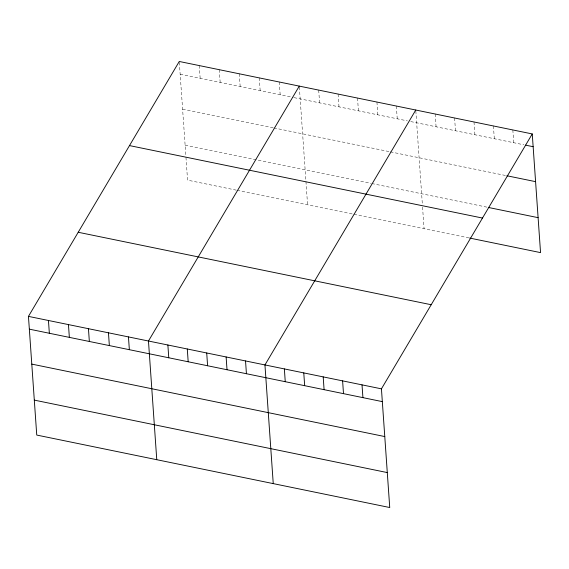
<?xml version="1.0" encoding="UTF-8"?>
<svg xmlns="http://www.w3.org/2000/svg" width="569" height="569" viewBox="0 0 569 569"><rect width="100%" height="100%" fill="white"/><g stroke="black" fill="none" stroke-linecap="round" stroke-linejoin="round"><path stroke-width="0.43" stroke-dasharray="2.85 2.13" d="M180.16 74.24L293.22 97.455M294.088 97.633L407.376 120.884M410.754 121.581L523.857 144.796M182.606 109.191L273.049 127.762M273.917 127.94L389.559 151.681M390.405 151.852L506.047 175.593M185.124 145.202L370.974 183.353M371.82 183.531L487.462 207.265M236.27 190.146L187.564 180.153L185.935 156.852M237.138 190.331L353.164 214.143M354.003 214.321L468.799 237.885M512.84 129.952L513.729 142.719M493.423 125.962L494.319 138.736M474.005 121.979L474.902 134.746M454.595 117.996L455.485 130.763M435.178 114.006L436.074 126.78M415.825 110.877L422.319 203.738M422.554 207.066L424.069 228.702M396.351 106.04L397.247 118.807M376.941 102.05L377.83 114.824M357.524 98.067L358.42 110.834M338.107 94.084L339.003 106.851M318.697 90.094L319.586 102.868M299.344 86.965L305.894 180.657M305.951 181.49L307.58 204.79M279.279 82.007L280.168 94.774M259.279 77.896L260.168 90.67M239.272 73.792L240.168 86.559M219.271 69.688L220.167 82.455M199.271 65.577L200.16 78.351M179.327 62.327L185.878 156.02"/><path stroke-width="0.85" d="M532.25 133.935L381.436 388.847L389.737 507.527L36.75 435.065L28.45 316.385L179.263 61.473L532.25 133.935L540.55 252.615L469.645 238.055M299.28 86.111L148.466 341.023L156.767 459.702M415.768 110.023L264.948 364.935L273.248 483.614M525.55 145.145L533.146 146.702M506.887 175.764L535.585 181.653M488.302 207.443L538.103 217.664M129.497 145.593L482.484 218.055M78.216 232.266L431.202 304.728M28.45 316.385L381.436 388.847M29.346 329.159L382.325 401.622M31.786 364.103L384.772 436.565M34.304 400.114L387.29 472.576M362.019 384.864L362.915 397.631M342.609 380.874L343.498 393.648M323.192 376.891L324.088 389.665M303.775 372.908L304.671 385.675M284.365 368.918L285.254 381.692M245.538 360.952L246.427 373.719M226.121 356.962L227.017 369.736M206.711 352.979L207.6 365.753M187.293 348.996L188.183 361.763M167.876 345.006L168.773 357.78M128.459 336.919L129.355 349.686M108.459 332.808L109.355 345.582M88.458 328.704L89.347 341.478M68.458 324.6L69.347 337.367M48.45 320.489L49.347 333.263"/></g></svg>
